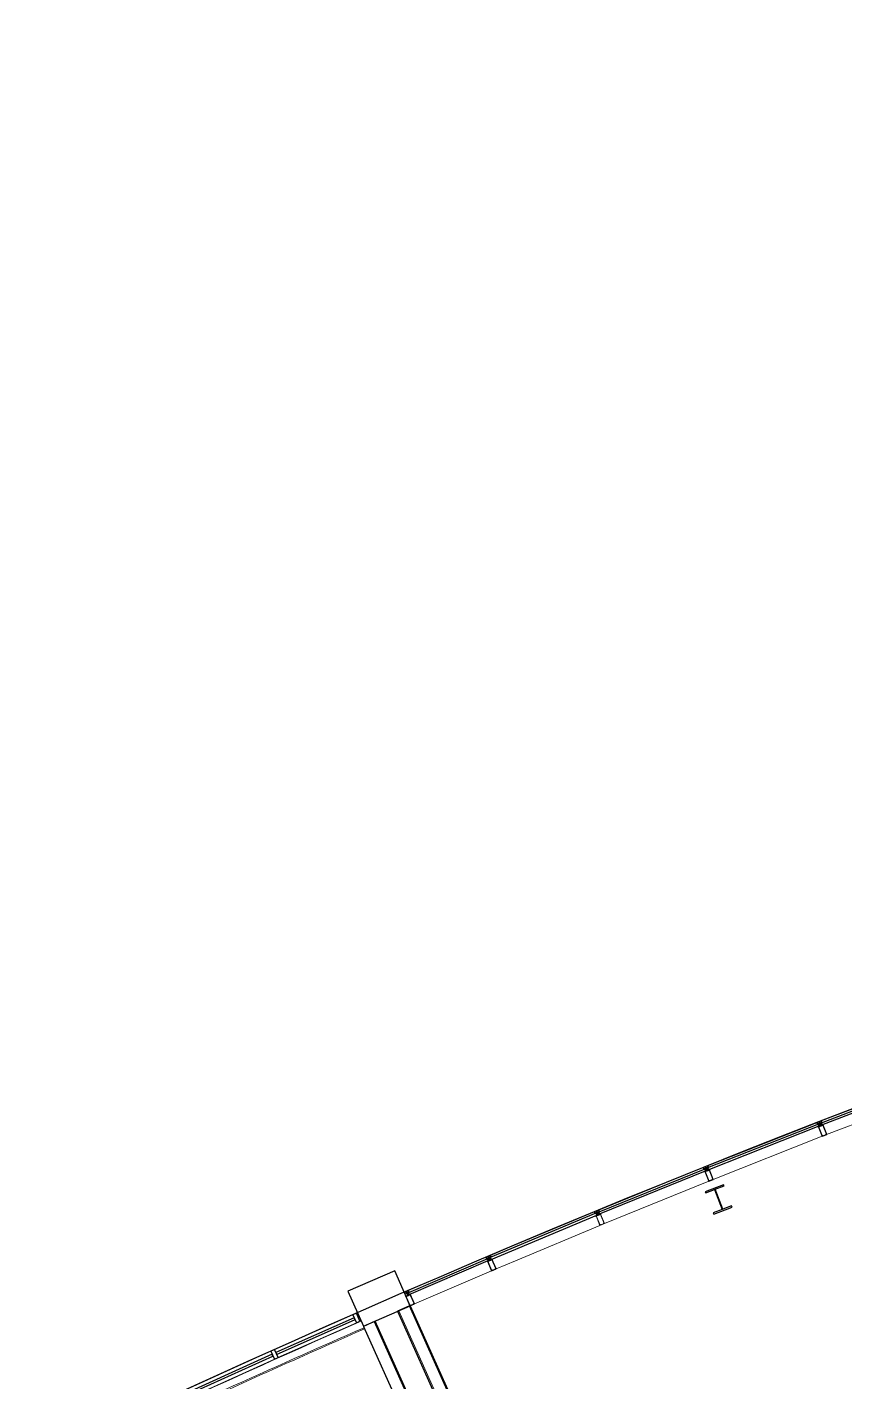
# Model space of a CAD drawing. Header units: millimetres. Extents: x -15988 to 119026, y 0 to 105082.
# Drawn here: x -15988 to -5389, y 34971 to 52541 of the extents above; entities that cross this region are included whole.
import ezdxf

# ---------------------------------------------------------------- set-up
doc = ezdxf.new("R2010")
doc.units = ezdxf.units.MM
doc.header["$LTSCALE"] = 25
doc.header["$MEASUREMENT"] = 0
doc.layers.add('PLANON_CONSTRUCTION', color=8, linetype='CONTINUOUS', lineweight=18)
doc.layers.add('PLANON_FLOOR_POLYLINE', color=5, linetype='CONTINUOUS')

msp = doc.modelspace()

# ---------------------------------------------------------------- linework, layer by layer
at = {"layer": 'PLANON_CONSTRUCTION', "lineweight": 25}
for p, q in [((-4309, 38860), (-5696, 38328)), ((-5687, 38304), (-4300, 38836)), ((-5732, 38314), (-7168, 37747)), ((-5722, 38291), (-5732, 38314)), ((-5696, 38328), (-5687, 38304)), ((-7159, 37723), (-5722, 38291)), ((-7204, 37732), (-8579, 37172)), ((-8570, 37149), (-7194, 37709)), ((-7194, 37709), (-7204, 37732)), ((-7168, 37747), (-7159, 37723)), ((-6961, 37528), (-7199, 37438)), ((-7199, 37438), (-7193, 37423)), ((-7193, 37423), (-7078, 37466)), ((-7078, 37466), (-6980, 37207)), ((-7070, 37470), (-6955, 37513)), ((-6972, 37210), (-7070, 37470)), ((-6955, 37513), (-6961, 37528)), ((-6857, 37254), (-6972, 37210)), ((-6851, 37238), (-6857, 37254)), ((-8615, 37158), (-9985, 36584)), ((-9975, 36560), (-8605, 37134)), ((-8605, 37134), (-8615, 37158)), ((-8579, 37172), (-8570, 37149)), ((-6980, 37207), (-7095, 37164)), ((-7095, 37164), (-7089, 37148)), ((-7089, 37148), (-6851, 37238)), ((-10020, 36569), (-11045, 36128)), ((-11035, 36105), (-10010, 36545)), ((-10010, 36545), (-10020, 36569)), ((-9985, 36584), (-9975, 36560)), ((-11223, 36413), (-11829, 36149)), ((-11024, 35957), (-11223, 36413)), ((-11829, 36149), (-11630, 35693)), ((-11045, 36128), (-11035, 36105)), ((-11720, 35863), (-11766, 35843)), ((-11766, 35843), (-11720, 35738)), ((-11674, 35759), (-11720, 35863)), ((-11630, 35693), (-11024, 35957)), ((-11748, 35802), (-12765, 35351)), ((-12755, 35328), (-11738, 35779)), ((-11738, 35779), (-11748, 35802)), ((-11720, 35738), (-11674, 35759)), ((-12811, 35330), (-14152, 34721)), ((-12801, 35307), (-12811, 35330)), ((-12765, 35351), (-12755, 35328)), ((-14142, 34698), (-12801, 35307))]:
    msp.add_line(p, q, dxfattribs=at)
at = {"layer": 'PLANON_CONSTRUCTION'}
for p, q in [((-4330, 38879), (-5693, 38356)), ((-5625, 38179), (-4262, 38701)), ((-5753, 38333), (-7166, 37775)), ((-5753, 38333), (-5694, 38356)), ((-5749, 38323), (-5753, 38333)), ((-5753, 38333), (-5743, 38310)), ((-5694, 38355), (-5751, 38332)), ((-5751, 38332), (-5748, 38324)), ((-5750, 38322), (-5748, 38323)), ((-5747, 38308), (-5750, 38322)), ((-5748, 38324), (-5747, 38324)), ((-5748, 38323), (-5747, 38320)), ((-5746, 38316), (-5748, 38321)), ((-5747, 38324), (-5746, 38330)), ((-5747, 38322), (-5746, 38322)), ((-5746, 38322), (-5747, 38322)), ((-5745, 38319), (-5745, 38319)), ((-5743, 38317), (-5745, 38316)), ((-5744, 38329), (-5744, 38326)), ((-5744, 38326), (-5743, 38323)), ((-5742, 38321), (-5744, 38320)), ((-5743, 38323), (-5741, 38324)), ((-5722, 38325), (-5740, 38318)), ((-5740, 38320), (-5740, 38321)), ((-5739, 38323), (-5738, 38321)), ((-5738, 38321), (-5725, 38327)), ((-5734, 38320), (-5732, 38314)), ((-5725, 38327), (-5724, 38327)), ((-5724, 38329), (-5712, 38333)), ((-5724, 38333), (-5723, 38333)), ((-5724, 38333), (-5723, 38329)), ((-5724, 38327), (-5718, 38330)), ((-5723, 38328), (-5724, 38329)), ((-5724, 38324), (-5722, 38325)), ((-5724, 38324), (-5721, 38318)), ((-5723, 38334), (-5716, 38337)), ((-5723, 38333), (-5715, 38336)), ((-5723, 38328), (-5711, 38332)), ((-5722, 38342), (-5706, 38302)), ((-5721, 38325), (-5722, 38325)), ((-5721, 38333), (-5720, 38330)), ((-5712, 38329), (-5721, 38325)), ((-5719, 38326), (-5721, 38329)), ((-5721, 38325), (-5721, 38325)), ((-5721, 38318), (-5720, 38319)), ((-5721, 38318), (-5720, 38319)), ((-5711, 38291), (-5721, 38318)), ((-5720, 38329), (-5714, 38313)), ((-5720, 38319), (-5718, 38320)), ((-5720, 38319), (-5720, 38319)), ((-5720, 38319), (-5720, 38319)), ((-5718, 38330), (-5717, 38330)), ((-5718, 38320), (-5717, 38320)), ((-5718, 38320), (-5718, 38320)), ((-5717, 38335), (-5715, 38332)), ((-5717, 38330), (-5710, 38333)), ((-5717, 38330), (-5717, 38330)), ((-5717, 38320), (-5716, 38320)), ((-5716, 38320), (-5712, 38310)), ((-5715, 38336), (-5715, 38337)), ((-5714, 38336), (-5713, 38333)), ((-5708, 38316), (-5714, 38331)), ((-5713, 38328), (-5714, 38331)), ((-5714, 38313), (-5708, 38306)), ((-5709, 38294), (-5713, 38305)), ((-5712, 38333), (-5711, 38332)), ((-5711, 38329), (-5712, 38329)), ((-5712, 38322), (-5711, 38323)), ((-5708, 38312), (-5712, 38322)), ((-5712, 38310), (-5709, 38306)), ((-5712, 38305), (-5711, 38304)), ((-5693, 38336), (-5711, 38329)), ((-5711, 38329), (-5711, 38329)), ((-5711, 38323), (-5710, 38323)), ((-5710, 38333), (-5709, 38333)), ((-5710, 38329), (-5709, 38330)), ((-5710, 38323), (-5708, 38324)), ((-5710, 38323), (-5710, 38323)), ((-5709, 38333), (-5696, 38338)), ((-5706, 38324), (-5709, 38330)), ((-5708, 38324), (-5707, 38324)), ((-5708, 38324), (-5708, 38324)), ((-5708, 38324), (-5706, 38324)), ((-5708, 38306), (-5708, 38316)), ((-5707, 38306), (-5708, 38312)), ((-5707, 38324), (-5706, 38324)), ((-5706, 38324), (-5696, 38297)), ((-5704, 38307), (-5705, 38308)), ((-5703, 38308), (-5699, 38298)), ((-5698, 38334), (-5696, 38328)), ((-5695, 38346), (-5697, 38348)), ((-5696, 38338), (-5697, 38339)), ((-5696, 38349), (-5692, 38346)), ((-5696, 38341), (-5694, 38342)), ((-5694, 38342), (-5695, 38346)), ((-5694, 38356), (-5689, 38346)), ((-5691, 38346), (-5694, 38355)), ((-5694, 38339), (-5694, 38338)), ((-5684, 38333), (-5693, 38356)), ((-5691, 38341), (-5693, 38340)), ((-5692, 38346), (-5691, 38346)), ((-5690, 38344), (-5691, 38344)), ((-5690, 38344), (-5690, 38344)), ((-5689, 38340), (-5690, 38340)), ((-5689, 38346), (-5688, 38343)), ((-5688, 38346), (-5689, 38346)), ((-5689, 38344), (-5687, 38339)), ((-5687, 38339), (-5689, 38338)), ((-5681, 38334), (-5688, 38346)), ((-5684, 38299), (-5686, 38305)), ((-5675, 38302), (-5673, 38303)), ((-5673, 38303), (-5624, 38179)), ((-5672, 38310), (-5669, 38297)), ((-7096, 37598), (-5683, 38156)), ((-5738, 38285), (-5731, 38273)), ((-5732, 38280), (-5730, 38281)), ((-5684, 38156), (-5732, 38280)), ((-5731, 38273), (-5729, 38273)), ((-5729, 38273), (-5730, 38276)), ((-5729, 38279), (-5729, 38279)), ((-5727, 38278), (-5725, 38279)), ((-5722, 38277), (-5727, 38275)), ((-5727, 38274), (-5682, 38159)), ((-5726, 38283), (-5718, 38286)), ((-5725, 38280), (-5725, 38281)), ((-5721, 38285), (-5723, 38291)), ((-5709, 38286), (-5722, 38280)), ((-5722, 38280), (-5721, 38278)), ((-5718, 38286), (-5717, 38286)), ((-5717, 38286), (-5709, 38289)), ((-5717, 38286), (-5717, 38286)), ((-5709, 38291), (-5710, 38291)), ((-5708, 38290), (-5709, 38291)), ((-5708, 38283), (-5709, 38286)), ((-5706, 38290), (-5707, 38292)), ((-5696, 38291), (-5707, 38287)), ((-5707, 38287), (-5706, 38284)), ((-5706, 38283), (-5707, 38283)), ((-5699, 38293), (-5706, 38290)), ((-5699, 38295), (-5699, 38293)), ((-5697, 38296), (-5696, 38294)), ((-5696, 38296), (-5697, 38296)), ((-5696, 38294), (-5688, 38297)), ((-5695, 38288), (-5696, 38291)), ((-5680, 38297), (-5694, 38292)), ((-5694, 38292), (-5693, 38289)), ((-5693, 38288), (-5694, 38288)), ((-5688, 38297), (-5687, 38297)), ((-5687, 38298), (-5679, 38301)), ((-5687, 38297), (-5687, 38298)), ((-5624, 38179), (-5684, 38156)), ((-5682, 38159), (-5678, 38161)), ((-5679, 38294), (-5680, 38297)), ((-5678, 38299), (-5678, 38298)), ((-5674, 38296), (-5678, 38294)), ((-5678, 38164), (-5673, 38166)), ((-5678, 38163), (-5678, 38164)), ((-5677, 38298), (-5675, 38298)), ((-5674, 38300), (-5674, 38300)), ((-5628, 38180), (-5673, 38296)), ((-5673, 38166), (-5672, 38165)), ((-5670, 38296), (-5671, 38299)), ((-5669, 38297), (-5670, 38296)), ((-5670, 38164), (-5640, 38176)), ((-5640, 38179), (-5634, 38181)), ((-5639, 38178), (-5640, 38179)), ((-5634, 38181), (-5633, 38180)), ((-5632, 38179), (-5628, 38180)), ((-7225, 37751), (-7166, 37775)), ((-7166, 37775), (-7162, 37764)), ((-7156, 37751), (-7166, 37775)), ((-7225, 37751), (-8577, 37200)), ((-7221, 37741), (-7225, 37751)), ((-7225, 37751), (-7215, 37728)), ((-7166, 37773), (-7223, 37750)), ((-7223, 37750), (-7220, 37742)), ((-7222, 37740), (-7220, 37740)), ((-7219, 37726), (-7222, 37740)), ((-7220, 37742), (-7219, 37742)), ((-7220, 37740), (-7219, 37738)), ((-7218, 37734), (-7220, 37738)), ((-7219, 37742), (-7218, 37748)), ((-7219, 37739), (-7218, 37740)), ((-7218, 37740), (-7219, 37740)), ((-7217, 37737), (-7217, 37737)), ((-7215, 37735), (-7217, 37734)), ((-7216, 37747), (-7216, 37744)), ((-7216, 37744), (-7215, 37741)), ((-7214, 37739), (-7216, 37738)), ((-7215, 37741), (-7213, 37742)), ((-7194, 37743), (-7212, 37736)), ((-7212, 37738), (-7212, 37739)), ((-7211, 37741), (-7210, 37739)), ((-7210, 37739), (-7197, 37745)), ((-7209, 37703), (-7202, 37691)), ((-7206, 37738), (-7204, 37732)), ((-7203, 37698), (-7201, 37699)), ((-7154, 37574), (-7203, 37698)), ((-7201, 37691), (-7202, 37694)), ((-7202, 37691), (-7201, 37691)), ((-7201, 37697), (-7201, 37697)), ((-7199, 37696), (-7197, 37697)), ((-7193, 37696), (-7198, 37694)), ((-7198, 37693), (-7152, 37578)), ((-7197, 37745), (-7196, 37746)), ((-7197, 37701), (-7189, 37704)), ((-7196, 37751), (-7187, 37754)), ((-7196, 37747), (-7184, 37752)), ((-7196, 37751), (-7196, 37751)), ((-7196, 37751), (-7195, 37747)), ((-7196, 37746), (-7190, 37748)), ((-7195, 37746), (-7196, 37747)), ((-7196, 37742), (-7194, 37743)), ((-7196, 37742), (-7193, 37737)), ((-7196, 37698), (-7196, 37699)), ((-7195, 37752), (-7188, 37755)), ((-7195, 37746), (-7184, 37751)), ((-7192, 37703), (-7195, 37709)), ((-7194, 37760), (-7178, 37720)), ((-7193, 37743), (-7194, 37743)), ((-7180, 37704), (-7194, 37699)), ((-7194, 37699), (-7193, 37696)), ((-7193, 37752), (-7192, 37748)), ((-7184, 37747), (-7193, 37744)), ((-7191, 37744), (-7193, 37747)), ((-7193, 37744), (-7193, 37743)), ((-7193, 37737), (-7192, 37737)), ((-7193, 37737), (-7192, 37737)), ((-7182, 37709), (-7193, 37737)), ((-7192, 37747), (-7186, 37731)), ((-7192, 37737), (-7190, 37738)), ((-7192, 37737), (-7192, 37737)), ((-7192, 37737), (-7192, 37737)), ((-7190, 37748), (-7189, 37748)), ((-7190, 37738), (-7189, 37738)), ((-7190, 37738), (-7190, 37738)), ((-7189, 37754), (-7187, 37750)), ((-7189, 37748), (-7182, 37751)), ((-7189, 37748), (-7189, 37748)), ((-7189, 37738), (-7188, 37739)), ((-7189, 37704), (-7188, 37704)), ((-7189, 37704), (-7189, 37704)), ((-7188, 37739), (-7184, 37728)), ((-7188, 37704), (-7180, 37708)), ((-7187, 37754), (-7187, 37755)), ((-7186, 37755), (-7185, 37751)), ((-7180, 37734), (-7186, 37750)), ((-7185, 37747), (-7186, 37750)), ((-7186, 37731), (-7180, 37725)), ((-7181, 37712), (-7185, 37723)), ((-7184, 37752), (-7184, 37751)), ((-7183, 37747), (-7184, 37747)), ((-7184, 37728), (-7181, 37724)), ((-7184, 37724), (-7183, 37722)), ((-7165, 37755), (-7183, 37748)), ((-7183, 37748), (-7183, 37747)), ((-7183, 37741), (-7182, 37741)), ((-7183, 37740), (-7183, 37741)), ((-7179, 37730), (-7183, 37740)), ((-7182, 37751), (-7169, 37756)), ((-7182, 37751), (-7182, 37751)), ((-7182, 37748), (-7181, 37748)), ((-7182, 37741), (-7180, 37742)), ((-7182, 37741), (-7182, 37741)), ((-7181, 37709), (-7182, 37709)), ((-7178, 37742), (-7181, 37748)), ((-7180, 37708), (-7181, 37709)), ((-7180, 37742), (-7179, 37742)), ((-7180, 37742), (-7180, 37742)), ((-7180, 37742), (-7178, 37742)), ((-7180, 37725), (-7180, 37734)), ((-7179, 37702), (-7180, 37704)), ((-7179, 37742), (-7178, 37742)), ((-7179, 37725), (-7179, 37730)), ((-7168, 37710), (-7179, 37705)), ((-7179, 37705), (-7177, 37702)), ((-7178, 37702), (-7179, 37701)), ((-7178, 37742), (-7167, 37715)), ((-7170, 37711), (-7178, 37709)), ((-7178, 37709), (-7178, 37710)), ((-7176, 37725), (-7176, 37726)), ((-7175, 37727), (-7171, 37716)), ((-7171, 37713), (-7170, 37711)), ((-7170, 37753), (-7168, 37747)), ((-7167, 37764), (-7169, 37766)), ((-7169, 37756), (-7169, 37758)), ((-7168, 37715), (-7169, 37714)), ((-7169, 37714), (-7168, 37713)), ((-7168, 37768), (-7164, 37764)), ((-7168, 37760), (-7166, 37761)), ((-7168, 37713), (-7160, 37716)), ((-7166, 37707), (-7168, 37710)), ((-7166, 37761), (-7167, 37764)), ((-7163, 37764), (-7166, 37773)), ((-7166, 37757), (-7166, 37757)), ((-7165, 37707), (-7166, 37707)), ((-7163, 37759), (-7165, 37759)), ((-7152, 37716), (-7165, 37710)), ((-7165, 37710), (-7164, 37708)), ((-7164, 37764), (-7163, 37764)), ((-7163, 37762), (-7162, 37763)), ((-7162, 37762), (-7163, 37762)), ((-7162, 37759), (-7162, 37759)), ((-7160, 37765), (-7161, 37764)), ((-7161, 37764), (-7160, 37761)), ((-7161, 37762), (-7159, 37758)), ((-7159, 37757), (-7161, 37756)), ((-7153, 37753), (-7160, 37765)), ((-7160, 37716), (-7159, 37716)), ((-7159, 37716), (-7151, 37719)), ((-7159, 37716), (-7159, 37716)), ((-7156, 37717), (-7158, 37723)), ((-7151, 37713), (-7152, 37716)), ((-7150, 37717), (-7150, 37717)), ((-7145, 37715), (-7150, 37713)), ((-7148, 37716), (-7146, 37717)), ((-7147, 37721), (-7145, 37722)), ((-7146, 37719), (-7146, 37719)), ((-7144, 37729), (-7140, 37716)), ((-7144, 37721), (-7095, 37598)), ((-7098, 37600), (-7144, 37714)), ((-7142, 37715), (-7143, 37718)), ((-7140, 37716), (-7142, 37715)), ((-7110, 37598), (-7105, 37600)), ((-7105, 37600), (-7104, 37599)), ((-7102, 37598), (-7098, 37600)), ((-8505, 37024), (-7153, 37575)), ((-7095, 37598), (-7154, 37574)), ((-7152, 37578), (-7149, 37579)), ((-7148, 37583), (-7143, 37585)), ((-7148, 37581), (-7148, 37583)), ((-7143, 37585), (-7142, 37583)), ((-7140, 37583), (-7110, 37595)), ((-7109, 37597), (-7110, 37598)), ((-8636, 37176), (-9731, 36718)), ((-8636, 37176), (-8577, 37201)), ((-8636, 37176), (-8626, 37153)), ((-8632, 37166), (-8636, 37176)), ((-8578, 37199), (-8634, 37175)), ((-8634, 37175), (-8631, 37167)), ((-8633, 37165), (-8632, 37165)), ((-8630, 37151), (-8633, 37165)), ((-8632, 37165), (-8631, 37163)), ((-8631, 37167), (-8630, 37167)), ((-8629, 37159), (-8631, 37164)), ((-8630, 37167), (-8629, 37173)), ((-8630, 37165), (-8630, 37165)), ((-8629, 37165), (-8630, 37165)), ((-8627, 37172), (-8628, 37169)), ((-8628, 37169), (-8626, 37166)), ((-8628, 37162), (-8628, 37162)), ((-8626, 37160), (-8628, 37159)), ((-8625, 37164), (-8627, 37164)), ((-8626, 37166), (-8624, 37167)), ((-8605, 37169), (-8623, 37161)), ((-8623, 37163), (-8623, 37164)), ((-8622, 37166), (-8621, 37165)), ((-8621, 37165), (-8608, 37170)), ((-8620, 37128), (-8613, 37116)), ((-8618, 37163), (-8615, 37157)), ((-8614, 37124), (-8612, 37124)), ((-8563, 37000), (-8614, 37123)), ((-8612, 37117), (-8613, 37119)), ((-8613, 37116), (-8612, 37117)), ((-8611, 37122), (-8611, 37122)), ((-8610, 37121), (-8608, 37122)), ((-8604, 37121), (-8609, 37119)), ((-8609, 37118), (-8562, 37004)), ((-8608, 37171), (-8601, 37174)), ((-8608, 37170), (-8608, 37171)), ((-8608, 37126), (-8600, 37129)), ((-8607, 37176), (-8598, 37180)), ((-8607, 37172), (-8595, 37177)), ((-8607, 37177), (-8607, 37176)), ((-8607, 37176), (-8606, 37173)), ((-8607, 37171), (-8595, 37176)), ((-8607, 37171), (-8607, 37172)), ((-8607, 37168), (-8604, 37162)), ((-8607, 37168), (-8605, 37168)), ((-8607, 37124), (-8607, 37124)), ((-8606, 37177), (-8599, 37180)), ((-8603, 37128), (-8606, 37134)), ((-8605, 37185), (-8589, 37145)), ((-8605, 37177), (-8604, 37174)), ((-8604, 37168), (-8605, 37169)), ((-8591, 37130), (-8605, 37124)), ((-8605, 37124), (-8604, 37122)), ((-8604, 37173), (-8597, 37157)), ((-8595, 37173), (-8604, 37169)), ((-8603, 37170), (-8604, 37172)), ((-8604, 37169), (-8604, 37168)), ((-8604, 37162), (-8603, 37163)), ((-8604, 37162), (-8603, 37163)), ((-8604, 37162), (-8604, 37162)), ((-8593, 37135), (-8604, 37162)), ((-8603, 37163), (-8601, 37163)), ((-8603, 37163), (-8603, 37163)), ((-8601, 37173), (-8600, 37174)), ((-8601, 37174), (-8601, 37173)), ((-8601, 37164), (-8600, 37164)), ((-8601, 37163), (-8601, 37164)), ((-8600, 37179), (-8599, 37176)), ((-8600, 37174), (-8594, 37177)), ((-8600, 37164), (-8599, 37164)), ((-8600, 37129), (-8599, 37130)), ((-8600, 37129), (-8600, 37129)), ((-8599, 37164), (-8595, 37154)), ((-8599, 37130), (-8591, 37133)), ((-8598, 37180), (-8598, 37180)), ((-8598, 37180), (-8596, 37177)), ((-8591, 37159), (-8598, 37175)), ((-8596, 37172), (-8598, 37175)), ((-8597, 37157), (-8591, 37150)), ((-8592, 37137), (-8596, 37148)), ((-8595, 37177), (-8595, 37176)), ((-8594, 37173), (-8595, 37173)), ((-8595, 37166), (-8594, 37166)), ((-8591, 37156), (-8595, 37166)), ((-8595, 37154), (-8592, 37149)), ((-8595, 37149), (-8594, 37148)), ((-8576, 37180), (-8594, 37173)), ((-8594, 37177), (-8593, 37176)), ((-8594, 37173), (-8592, 37174)), ((-8594, 37173), (-8594, 37173)), ((-8594, 37167), (-8593, 37167)), ((-8594, 37166), (-8594, 37167)), ((-8593, 37176), (-8580, 37182)), ((-8593, 37167), (-8591, 37167)), ((-8592, 37135), (-8593, 37134)), ((-8590, 37168), (-8592, 37174)), ((-8591, 37133), (-8592, 37135)), ((-8591, 37168), (-8590, 37168)), ((-8591, 37168), (-8591, 37168)), ((-8591, 37167), (-8591, 37168)), ((-8591, 37167), (-8590, 37168)), ((-8591, 37150), (-8591, 37159)), ((-8590, 37150), (-8591, 37156)), ((-8590, 37127), (-8591, 37130)), ((-8590, 37168), (-8578, 37141)), ((-8581, 37137), (-8589, 37134)), ((-8579, 37136), (-8589, 37131)), ((-8589, 37134), (-8589, 37136)), ((-8589, 37131), (-8588, 37128)), ((-8589, 37127), (-8589, 37127)), ((-8587, 37150), (-8588, 37152)), ((-8586, 37152), (-8582, 37142)), ((-8582, 37139), (-8581, 37137)), ((-8578, 37190), (-8581, 37192)), ((-8580, 37182), (-8581, 37183)), ((-8581, 37178), (-8579, 37172)), ((-8580, 37193), (-8575, 37190)), ((-8580, 37185), (-8577, 37187)), ((-8580, 37140), (-8579, 37138)), ((-8579, 37140), (-8580, 37140)), ((-8579, 37138), (-8571, 37142)), ((-8577, 37132), (-8579, 37136)), ((-8575, 37190), (-8578, 37199)), ((-8577, 37187), (-8578, 37190)), ((-8578, 37183), (-8577, 37182)), ((-8577, 37201), (-8573, 37190)), ((-8568, 37177), (-8577, 37200)), ((-8575, 37185), (-8577, 37184)), ((-8576, 37133), (-8577, 37132)), ((-8563, 37141), (-8576, 37136)), ((-8576, 37136), (-8575, 37133)), ((-8575, 37190), (-8575, 37190)), ((-8574, 37188), (-8573, 37188)), ((-8574, 37188), (-8574, 37188)), ((-8573, 37190), (-8572, 37187)), ((-8572, 37190), (-8573, 37190)), ((-8573, 37184), (-8573, 37184)), ((-8571, 37183), (-8573, 37182)), ((-8565, 37178), (-8572, 37190)), ((-8572, 37188), (-8570, 37183)), ((-8571, 37142), (-8570, 37141)), ((-8570, 37142), (-8562, 37145)), ((-8570, 37141), (-8570, 37142)), ((-8567, 37143), (-8569, 37149)), ((-8562, 37139), (-8563, 37141)), ((-8561, 37143), (-8561, 37143)), ((-8556, 37141), (-8561, 37139)), ((-8559, 37142), (-8557, 37143)), ((-8558, 37147), (-8556, 37148)), ((-8557, 37145), (-8557, 37145)), ((-8555, 37155), (-8551, 37142)), ((-8555, 37147), (-8505, 37024)), ((-8508, 37026), (-8555, 37140)), ((-8553, 37141), (-8554, 37144)), ((-8551, 37142), (-8553, 37141)), ((-9657, 36542), (-8563, 37000)), ((-8505, 37024), (-8563, 37000)), ((-8562, 37004), (-8558, 37005)), ((-8558, 37008), (-8553, 37011)), ((-8557, 37007), (-8558, 37008)), ((-8553, 37011), (-8552, 37009)), ((-8550, 37009), (-8520, 37021)), ((-8520, 37024), (-8514, 37027)), ((-8519, 37023), (-8520, 37024)), ((-8514, 37027), (-8514, 37025)), ((-8512, 37024), (-8508, 37026)), ((-10042, 36587), (-11044, 36157)), ((-10042, 36587), (-9983, 36612)), ((-10037, 36577), (-10042, 36587)), ((-10042, 36587), (-10032, 36564)), ((-9984, 36610), (-10040, 36586)), ((-10040, 36586), (-10036, 36578)), ((-10039, 36576), (-10037, 36576)), ((-10035, 36562), (-10039, 36576)), ((-10037, 36576), (-10036, 36574)), ((-10036, 36578), (-10035, 36584)), ((-10036, 36578), (-10036, 36578)), ((-10036, 36575), (-10035, 36576)), ((-10034, 36570), (-10036, 36574)), ((-10035, 36576), (-10035, 36576)), ((-10032, 36571), (-10034, 36570)), ((-10033, 36583), (-10033, 36580)), ((-10033, 36580), (-10032, 36577)), ((-10030, 36575), (-10033, 36575)), ((-10033, 36573), (-10033, 36573)), ((-10032, 36577), (-10029, 36578)), ((-10029, 36574), (-10029, 36575)), ((-10010, 36580), (-10028, 36572)), ((-10027, 36577), (-10026, 36576)), ((-10026, 36576), (-10014, 36581)), ((-10023, 36574), (-10021, 36569)), ((-10014, 36581), (-10013, 36582)), ((-10013, 36588), (-10012, 36587)), ((-10013, 36587), (-10011, 36584)), ((-10013, 36582), (-10007, 36585)), ((-10012, 36588), (-10005, 36592)), ((-10012, 36587), (-10004, 36591)), ((-10012, 36583), (-10001, 36588)), ((-10012, 36583), (-10000, 36587)), ((-10012, 36583), (-10012, 36583)), ((-10012, 36579), (-10011, 36580)), ((-10012, 36579), (-10010, 36573)), ((-10011, 36596), (-9994, 36557)), ((-10008, 36539), (-10011, 36545)), ((-10010, 36588), (-10009, 36585)), ((-10000, 36584), (-10010, 36580)), ((-10010, 36580), (-10010, 36580)), ((-10010, 36580), (-10010, 36580)), ((-10010, 36573), (-10009, 36574)), ((-10010, 36573), (-10008, 36574)), ((-9998, 36546), (-10010, 36573)), ((-10009, 36584), (-10003, 36568)), ((-10008, 36581), (-10009, 36584)), ((-10009, 36574), (-10008, 36574)), ((-10009, 36574), (-10009, 36574)), ((-10008, 36574), (-10006, 36575)), ((-10007, 36585), (-10006, 36585)), ((-10006, 36590), (-10004, 36587)), ((-10006, 36585), (-9999, 36588)), ((-10006, 36585), (-10006, 36585)), ((-10006, 36575), (-10005, 36575)), ((-10006, 36575), (-10006, 36575)), ((-10006, 36575), (-10006, 36575)), ((-10005, 36575), (-10001, 36565)), ((-10004, 36591), (-10004, 36592)), ((-10003, 36591), (-10002, 36588)), ((-9997, 36571), (-10003, 36586)), ((-10002, 36583), (-10003, 36586)), ((-10003, 36568), (-9996, 36562)), ((-10001, 36588), (-10000, 36587)), ((-10001, 36565), (-9997, 36561)), ((-9997, 36549), (-10001, 36560)), ((-9982, 36592), (-10000, 36584)), ((-10000, 36584), (-10000, 36584)), ((-10000, 36584), (-10000, 36584)), ((-10000, 36577), (-9999, 36578)), ((-9996, 36567), (-10000, 36577)), ((-10000, 36560), (-9999, 36559)), ((-9999, 36588), (-9998, 36588)), ((-9999, 36585), (-9998, 36585)), ((-9999, 36578), (-9997, 36579)), ((-9999, 36578), (-9999, 36578)), ((-9999, 36578), (-9999, 36578)), ((-9998, 36588), (-9986, 36593)), ((-9995, 36579), (-9998, 36585)), ((-9997, 36546), (-9998, 36546)), ((-9997, 36579), (-9996, 36579)), ((-9997, 36579), (-9997, 36579)), ((-9997, 36579), (-9995, 36579)), ((-9996, 36562), (-9997, 36571)), ((-9996, 36545), (-9997, 36546)), ((-9996, 36579), (-9995, 36579)), ((-9995, 36561), (-9996, 36567)), ((-9995, 36579), (-9984, 36552)), ((-9984, 36547), (-9995, 36542)), ((-9987, 36549), (-9994, 36545)), ((-9994, 36545), (-9994, 36547)), ((-9993, 36562), (-9993, 36563)), ((-9991, 36564), (-9987, 36553)), ((-9984, 36601), (-9987, 36603)), ((-9987, 36590), (-9985, 36584)), ((-9987, 36550), (-9987, 36549)), ((-9986, 36593), (-9986, 36595)), ((-9985, 36605), (-9981, 36601)), ((-9985, 36597), (-9983, 36598)), ((-9984, 36552), (-9985, 36551)), ((-9985, 36551), (-9984, 36550)), ((-9980, 36602), (-9984, 36610)), ((-9983, 36598), (-9984, 36601)), ((-9984, 36550), (-9976, 36553)), ((-9982, 36544), (-9984, 36547)), ((-9731, 36718), (-9983, 36612)), ((-9983, 36612), (-9979, 36602)), ((-9973, 36589), (-9983, 36612)), ((-9980, 36597), (-9983, 36596)), ((-9983, 36594), (-9983, 36594)), ((-9968, 36553), (-9982, 36547)), ((-9982, 36547), (-9980, 36545)), ((-9981, 36601), (-9980, 36602)), ((-9980, 36599), (-9979, 36600)), ((-9980, 36600), (-9980, 36599)), ((-9977, 36602), (-9979, 36601)), ((-9979, 36601), (-9977, 36599)), ((-9979, 36596), (-9979, 36596)), ((-9978, 36599), (-9976, 36595)), ((-9976, 36594), (-9978, 36593)), ((-9970, 36590), (-9977, 36602)), ((-9976, 36553), (-9975, 36553)), ((-9972, 36555), (-9975, 36560)), ((-9975, 36553), (-9967, 36557)), ((-9975, 36553), (-9975, 36553)), ((-9967, 36551), (-9968, 36553)), ((-9966, 36555), (-9966, 36554)), ((-9961, 36552), (-9966, 36550)), ((-9965, 36554), (-9963, 36555)), ((-9963, 36558), (-9961, 36559)), ((-9962, 36556), (-9962, 36556)), ((-9961, 36559), (-9909, 36437)), ((-9960, 36567), (-9957, 36553)), ((-9912, 36438), (-9960, 36552)), ((-9958, 36553), (-9959, 36555)), ((-9957, 36553), (-9958, 36553)), ((-10968, 35982), (-9967, 36412)), ((-10025, 36539), (-10018, 36527)), ((-10019, 36535), (-10017, 36536)), ((-9967, 36412), (-10019, 36534)), ((-10016, 36528), (-10018, 36531)), ((-10018, 36527), (-10016, 36528)), ((-10016, 36533), (-10016, 36533)), ((-10015, 36532), (-10013, 36533)), ((-10009, 36532), (-10014, 36530)), ((-10014, 36529), (-9966, 36415)), ((-10013, 36537), (-10005, 36541)), ((-10012, 36535), (-10012, 36535)), ((-9996, 36541), (-10010, 36535)), ((-10010, 36535), (-10009, 36533)), ((-10005, 36540), (-10004, 36541)), ((-10005, 36541), (-10005, 36540)), ((-10004, 36541), (-9996, 36544)), ((-9995, 36539), (-9996, 36541)), ((-9995, 36542), (-9993, 36539)), ((-9994, 36539), (-9994, 36538)), ((-9981, 36544), (-9982, 36544)), ((-9909, 36437), (-9967, 36412)), ((-9966, 36415), (-9962, 36417)), ((-9962, 36420), (-9956, 36423)), ((-9961, 36419), (-9962, 36420)), ((-9956, 36423), (-9956, 36421)), ((-9954, 36420), (-9924, 36433)), ((-9924, 36436), (-9918, 36439)), ((-9923, 36435), (-9924, 36436)), ((-9918, 36439), (-9918, 36437)), ((-9916, 36436), (-9912, 36438)), ((-9909, 36436), (-9657, 36542)), ((-11102, 36132), (-11044, 36157)), ((-11097, 36121), (-11102, 36132)), ((-11044, 36155), (-11100, 36131)), ((-11100, 36131), (-11096, 36122)), ((-11095, 36128), (-11096, 36123)), ((-11096, 36122), (-11096, 36123)), ((-11095, 36120), (-11096, 36120)), ((-11096, 36119), (-11082, 36085)), ((-11095, 36121), (-11095, 36121)), ((-11093, 36125), (-11093, 36128)), ((-11091, 36119), (-11093, 36125)), ((-11074, 36126), (-11091, 36119)), ((-11091, 36116), (-11070, 36124)), ((-11081, 36090), (-11091, 36114)), ((-11082, 36085), (-11073, 36089)), ((-11082, 36085), (-11079, 36079)), ((-11074, 36091), (-11079, 36089)), ((-11079, 36079), (-11077, 36080)), ((-11027, 35957), (-11079, 36079)), ((-11076, 36078), (-11076, 36078)), ((-11075, 36077), (-11073, 36078)), ((-11073, 36127), (-11074, 36126)), ((-11069, 36077), (-11074, 36075)), ((-11074, 36074), (-11025, 35960)), ((-11073, 36132), (-11064, 36136)), ((-11073, 36128), (-11061, 36133)), ((-11073, 36133), (-11073, 36132)), ((-11073, 36132), (-11072, 36129)), ((-11067, 36130), (-11073, 36127)), ((-11072, 36127), (-11073, 36128)), ((-11073, 36124), (-11071, 36124)), ((-11073, 36124), (-11070, 36118)), ((-11073, 36090), (-11073, 36091)), ((-11071, 36083), (-11073, 36089)), ((-11073, 36082), (-11065, 36085)), ((-11072, 36133), (-11065, 36136)), ((-11072, 36127), (-11061, 36132)), ((-11072, 36080), (-11072, 36080)), ((-11071, 36141), (-11054, 36101)), ((-11071, 36133), (-11069, 36130)), ((-11070, 36125), (-11061, 36129)), ((-11068, 36125), (-11070, 36128)), ((-11070, 36124), (-11070, 36125)), ((-11070, 36124), (-11070, 36124)), ((-11070, 36118), (-11069, 36118)), ((-11070, 36118), (-11069, 36118)), ((-11058, 36091), (-11070, 36118)), ((-11056, 36086), (-11070, 36080)), ((-11070, 36080), (-11069, 36077)), ((-11069, 36128), (-11063, 36113)), ((-11069, 36119), (-11068, 36118)), ((-11069, 36118), (-11069, 36119)), ((-11068, 36118), (-11067, 36119)), ((-11066, 36129), (-11067, 36130)), ((-11067, 36119), (-11066, 36120)), ((-11066, 36135), (-11064, 36132)), ((-11059, 36133), (-11066, 36130)), ((-11066, 36130), (-11066, 36129)), ((-11066, 36120), (-11065, 36120)), ((-11066, 36120), (-11066, 36120)), ((-11065, 36120), (-11061, 36110)), ((-11065, 36085), (-11064, 36086)), ((-11065, 36085), (-11065, 36085)), ((-11064, 36136), (-11064, 36136)), ((-11064, 36136), (-11062, 36133)), ((-11057, 36115), (-11064, 36131)), ((-11064, 36086), (-11056, 36089)), ((-11062, 36128), (-11063, 36131)), ((-11063, 36113), (-11056, 36106)), ((-11061, 36133), (-11061, 36132)), ((-11061, 36129), (-11060, 36129)), ((-11061, 36110), (-11057, 36105)), ((-11057, 36093), (-11061, 36104)), ((-11060, 36129), (-11042, 36137)), ((-11060, 36129), (-11060, 36129)), ((-11060, 36122), (-11059, 36122)), ((-11056, 36112), (-11060, 36122)), ((-11060, 36105), (-11059, 36104)), ((-11046, 36138), (-11059, 36132)), ((-11059, 36132), (-11059, 36133)), ((-11059, 36129), (-11058, 36130)), ((-11059, 36123), (-11057, 36123)), ((-11059, 36123), (-11059, 36123)), ((-11059, 36122), (-11059, 36123)), ((-11055, 36124), (-11058, 36130)), ((-11057, 36091), (-11058, 36090)), ((-11057, 36124), (-11056, 36124)), ((-11057, 36123), (-11057, 36124)), ((-11057, 36123), (-11055, 36124)), ((-11056, 36106), (-11057, 36115)), ((-11056, 36089), (-11057, 36091)), ((-11056, 36124), (-11055, 36124)), ((-11055, 36106), (-11056, 36112)), ((-11055, 36083), (-11056, 36086)), ((-11055, 36124), (-11044, 36097)), ((-11044, 36092), (-11055, 36087)), ((-11055, 36087), (-11053, 36084)), ((-11054, 36083), (-11055, 36083)), ((-11047, 36093), (-11054, 36090)), ((-11054, 36090), (-11054, 36092)), ((-11053, 36107), (-11053, 36108)), ((-11051, 36109), (-11047, 36098)), ((-11044, 36098), (-11048, 36107)), ((-11047, 36148), (-11044, 36146)), ((-11047, 36140), (-11046, 36138)), ((-11047, 36134), (-11045, 36129)), ((-11047, 36095), (-11047, 36093)), ((-11041, 36146), (-11046, 36149)), ((-11043, 36143), (-11046, 36142)), ((-11044, 36097), (-11045, 36096)), ((-11045, 36096), (-11044, 36095)), ((-11044, 36157), (-11039, 36146)), ((-11040, 36146), (-11044, 36155)), ((-11044, 36146), (-11043, 36143)), ((-11044, 36094), (-11036, 36098)), ((-11042, 36089), (-11044, 36092)), ((-11043, 36141), (-11041, 36141)), ((-11043, 36139), (-11043, 36139)), ((-11028, 36098), (-11042, 36092)), ((-11042, 36092), (-11041, 36090)), ((-11041, 36089), (-11042, 36088)), ((-11041, 36146), (-11040, 36146)), ((-11039, 36144), (-11040, 36144)), ((-11040, 36144), (-11040, 36144)), ((-11039, 36141), (-11039, 36141)), ((-11036, 36140), (-11038, 36144)), ((-11038, 36138), (-11037, 36139)), ((-11036, 36098), (-11035, 36098)), ((-11032, 36099), (-11035, 36105)), ((-11035, 36098), (-11027, 36102)), ((-11035, 36098), (-11035, 36098)), ((-11027, 36095), (-11028, 36098)), ((-11026, 36099), (-11026, 36099)), ((-11022, 36097), (-11026, 36095)), ((-11025, 36099), (-11023, 36099)), ((-11023, 36103), (-11021, 36104)), ((-11022, 36101), (-11022, 36101)), ((-11021, 36104), (-10968, 35982)), ((-10972, 35983), (-11021, 36097)), ((-12783, 35392), (-11766, 35843)), ((-7742, 28244), (-11171, 35894)), ((-10968, 35982), (-11027, 35957)), ((-11025, 35960), (-11022, 35962)), ((-11021, 35965), (-11016, 35967)), ((-11021, 35964), (-11021, 35965)), ((-11016, 35967), (-11015, 35966)), ((-11013, 35965), (-10984, 35978)), ((-10984, 35981), (-10978, 35984)), ((-10983, 35980), (-10984, 35981)), ((-10978, 35984), (-10977, 35982)), ((-10975, 35981), (-10972, 35983)), ((-11720, 35738), (-12737, 35287)), ((-11630, 35693), (-11622, 35674)), ((-11615, 35660), (-11622, 35674)), ((-8059, 28101), (-11489, 35752)), ((-14170, 34762), (-12830, 35371)), ((-12830, 35371), (-12811, 35330)), ((-12765, 35351), (-12783, 35392)), ((-12782, 35267), (-14123, 34658))]:
    msp.add_line(p, q, dxfattribs=at)
at = {"layer": 'PLANON_CONSTRUCTION', "lineweight": 25, "extrusion": (0, 0, -1)}
for p, q in [((-5694, 38356), (-5753, 38333)), ((-5753, 38333), (-5743, 38310)), ((-5743, 38310), (-5732, 38314)), ((-5732, 38314), (-5722, 38291)), ((-5696, 38328), (-5684, 38333)), ((-5687, 38305), (-5696, 38328)), ((-5684, 38333), (-5694, 38356)), ((-5675, 38309), (-5687, 38305)), ((-5624, 38179), (-5675, 38309)), ((-5722, 38291), (-5734, 38286)), ((-5734, 38286), (-5684, 38156)), ((-5684, 38156), (-5624, 38179)), ((-7166, 37775), (-7225, 37751)), ((-7156, 37751), (-7166, 37775)), ((-7225, 37751), (-7215, 37728)), ((-7215, 37728), (-7204, 37732)), ((-7194, 37709), (-7206, 37704)), ((-7206, 37704), (-7154, 37574)), ((-7204, 37732), (-7194, 37709)), ((-7168, 37747), (-7156, 37751)), ((-7159, 37723), (-7168, 37747)), ((-7147, 37728), (-7159, 37723)), ((-7095, 37598), (-7147, 37728)), ((-7154, 37574), (-7095, 37598)), ((-9983, 36612), (-10042, 36587)), ((-10042, 36587), (-10032, 36564)), ((-10032, 36564), (-10020, 36569)), ((-10010, 36545), (-10022, 36540)), ((-10020, 36569), (-10010, 36545)), ((-9985, 36584), (-9973, 36589)), ((-9975, 36560), (-9985, 36584)), ((-9973, 36589), (-9983, 36612)), ((-9963, 36565), (-9975, 36560)), ((-9909, 36437), (-9963, 36565)), ((-10022, 36540), (-9967, 36412)), ((-9967, 36412), (-9909, 36437)), ((-11044, 36157), (-11102, 36132)), ((-11102, 36132), (-11027, 35957)), ((-11045, 36128), (-11034, 36133)), ((-11035, 36105), (-11045, 36128)), ((-11034, 36133), (-11044, 36157)), ((-11024, 36110), (-11035, 36105)), ((-10968, 35982), (-11024, 36110)), ((-11027, 35957), (-10968, 35982)), ((-12783, 35392), (-12830, 35371)), ((-12830, 35371), (-12783, 35267)), ((-12736, 35288), (-12783, 35392)), ((-12783, 35267), (-12736, 35288))]:
    msp.add_line(p, q, dxfattribs=at)
at = {"layer": 'PLANON_CONSTRUCTION', "lineweight": 30}
for p, q in [((-11032, 35957), (-11186, 35888)), ((-11186, 35888), (-7763, 28252)), ((-7540, 28168), (-11032, 35957)), ((-11475, 35758), (-11628, 35690)), ((-11628, 35690), (-9184, 30238)), ((-8051, 28122), (-11475, 35758))]:
    msp.add_line(p, q, dxfattribs=at)
at = {"layer": 'PLANON_CONSTRUCTION', "lineweight": 9}
for p, q in [((-11019, 35959), (-11030, 35954)), ((-10451, 34662), (-11030, 35954)), ((-11019, 35959), (-10439, 34667))]:
    msp.add_line(p, q, dxfattribs=at)
at = {"layer": 'PLANON_CONSTRUCTION'}
for centre, radius, start, end in [((-5747, 38323), 1.52, 201.2661, 291.2661), ((-5747, 38321), 0.762, 111.2661, 201.2661), ((-5747, 38323), 1.27, 291.2661, 92.6031), ((-5747, 38323), 1.02, 291.2661, 111.2661), ((-5745, 38329), 1.02, 351.2661, 171.2661), ((-5746, 38316), 0.508, 201.2661, 291.2661), ((-5743, 38319), 1.27, 111.2661, 201.2661), ((-5742, 38319), 2.29, 201.2661, 246.4557), ((-5744, 38317), 0.381, 291.2661, 66.4557), ((-5741, 38320), 1.27, 21.2661, 111.2661), ((-5740, 38323), 1.52, 21.2661, 111.2661), ((-5742, 38319), 2.29, 336.0764, 21.2661), ((-5740, 38318), 0.381, 156.0764, 291.2661), ((-5722, 38333), 1.38, 46.6817, 180.3392), ((-5718, 38331), 4.19, 75.5534, 149.2501), ((-5715, 38335), 1.38, 42.2076, 180.3392), ((-5713, 38305), 0.762, 36.2661, 201.2661), ((-5708, 38306), 3.63, 216.2661, 6.2661), ((-5708, 38306), 1.09, 216.2661, 6.2661), ((-5704, 38308), 0.762, 21.2661, 186.2661), ((-5697, 38348), 1.02, 51.2661, 231.2661), ((-5696, 38340), 1.52, 111.2661, 201.2661), ((-5693, 38339), 1.27, 111.2661, 201.2661), ((-5692, 38339), 2.29, 201.2661, 246.4557), ((-5693, 38337), 0.381, 291.2661, 66.4557), ((-5691, 38345), 1.27, 129.929, 291.2661), ((-5691, 38345), 1.02, 111.2661, 291.2661), ((-5691, 38340), 1.27, 21.2661, 111.2661), ((-5691, 38345), 1.52, 291.2661, 21.2661), ((-5689, 38343), 0.762, 21.2661, 111.2661), ((-5692, 38339), 2.29, 336.0764, 21.2661), ((-5689, 38338), 0.381, 156.0764, 291.2661), ((-5687, 38339), 0.508, 291.2661, 21.2661), ((-5675, 38302), 0.381, 111.2661, 246.4557), ((-5673, 38303), 0.508, 21.2661, 111.2661), ((-5731, 38280), 0.508, 111.2661, 201.2661), ((-5729, 38281), 0.381, 336.0764, 111.2661), ((-5727, 38280), 2.29, 156.0764, 201.2661), ((-5728, 38279), 1.27, 201.2661, 291.2661), ((-5726, 38275), 0.762, 111.2661, 201.2661), ((-5726, 38282), 0.381, 111.2661, 246.4557), ((-5727, 38280), 2.29, 21.2661, 66.4557), ((-5726, 38280), 1.27, 291.2661, 21.2661), ((-5722, 38278), 0.508, 291.2661, 21.2661), ((-5710, 38291), 0.254, 201.2661, 291.2661), ((-5709, 38291), 2.79, 21.2661, 84.2304), ((-5709, 38291), 0.254, 21.2661, 111.2661), ((-5709, 38289), 0.254, 291.2661, 21.2661), ((-5707, 38284), 0.508, 201.2661, 291.2661), ((-5706, 38284), 0.508, 291.2661, 21.2661), ((-5697, 38296), 2.79, 138.3018, 201.2661), ((-5697, 38296), 0.254, 111.2661, 201.2661), ((-5696, 38297), 0.254, 291.2661, 21.2661), ((-5696, 38294), 0.254, 201.2661, 291.2661), ((-5694, 38289), 0.508, 201.2661, 291.2661), ((-5693, 38289), 0.508, 291.2661, 21.2661), ((-5679, 38300), 0.381, 336.0764, 111.2661), ((-5676, 38299), 2.29, 156.0764, 201.2661), ((-5679, 38295), 0.508, 201.2661, 291.2661), ((-5677, 38299), 1.27, 201.2661, 291.2661), ((-5679, 38162), 1.52, 291.2661, 21.2661), ((-5676, 38299), 2.29, 21.2661, 66.4557), ((-5675, 38300), 1.27, 291.2661, 21.2661), ((-5673, 38295), 0.762, 21.2661, 111.2661), ((-5671, 38165), 1.52, 201.2661, 291.2661), ((-5640, 38177), 1.52, 291.2661, 21.2661), ((-5632, 38180), 1.52, 201.2661, 291.2661), ((-7219, 37741), 1.52, 201.8647, 291.8647), ((-7219, 37739), 0.762, 111.8647, 201.8647), ((-7219, 37741), 1.27, 291.8647, 93.2017), ((-7219, 37741), 1.02, 291.8647, 111.8647), ((-7217, 37747), 1.02, 351.8647, 171.8647), ((-7217, 37734), 0.508, 201.8647, 291.8647), ((-7215, 37737), 1.27, 111.8647, 201.8647), ((-7214, 37737), 2.29, 201.8647, 247.0544), ((-7215, 37735), 0.381, 291.8647, 67.0544), ((-7213, 37738), 1.27, 21.8647, 111.8647), ((-7212, 37741), 1.52, 21.8647, 111.8647), ((-7214, 37737), 2.29, 336.675, 21.8647), ((-7212, 37736), 0.381, 156.675, 291.8647), ((-7203, 37698), 0.508, 111.8647, 201.8647), ((-7198, 37698), 2.29, 156.675, 201.8647), ((-7201, 37699), 0.381, 336.675, 111.8647), ((-7199, 37697), 1.27, 201.8647, 291.8647), ((-7198, 37693), 0.762, 111.8647, 201.8647), ((-7197, 37700), 0.381, 111.8647, 247.0544), ((-7198, 37698), 2.29, 21.8647, 67.0544), ((-7197, 37698), 1.27, 291.8647, 21.8647), ((-7195, 37751), 1.38, 47.2803, 180.9378), ((-7190, 37750), 4.19, 76.152, 149.8487), ((-7193, 37696), 0.508, 291.8647, 21.8647), ((-7187, 37754), 1.38, 42.8062, 180.9378), ((-7184, 37723), 0.762, 36.8647, 201.8647), ((-7180, 37725), 3.63, 216.8647, 6.8647), ((-7182, 37709), 0.254, 201.8647, 291.8647), ((-7180, 37725), 1.09, 216.8647, 6.8647), ((-7181, 37709), 2.79, 21.8647, 84.829), ((-7181, 37709), 0.254, 21.8647, 111.8647), ((-7180, 37708), 0.254, 291.8647, 21.8647), ((-7179, 37702), 0.508, 201.8647, 291.8647), ((-7178, 37702), 0.508, 291.8647, 21.8647), ((-7176, 37727), 0.762, 21.8647, 186.8647), ((-7168, 37714), 2.79, 138.9004, 201.8647), ((-7169, 37767), 1.02, 51.8647, 231.8647), ((-7168, 37758), 1.52, 111.8647, 201.8647), ((-7168, 37714), 0.254, 111.8647, 201.8647), ((-7168, 37715), 0.254, 291.8647, 21.8647), ((-7168, 37713), 0.254, 201.8647, 291.8647), ((-7165, 37757), 1.27, 111.8647, 201.8647), ((-7164, 37758), 2.29, 201.8647, 247.0544), ((-7166, 37707), 0.508, 201.8647, 291.8647), ((-7165, 37755), 0.381, 291.8647, 67.0544), ((-7165, 37707), 0.508, 291.8647, 21.8647), ((-7163, 37763), 1.27, 130.5276, 291.8647), ((-7163, 37763), 1.02, 111.8647, 291.8647), ((-7163, 37758), 1.27, 21.8647, 111.8647), ((-7163, 37764), 1.52, 291.8647, 21.8647), ((-7161, 37762), 0.762, 21.8647, 111.8647), ((-7164, 37758), 2.29, 336.675, 21.8647), ((-7161, 37757), 0.381, 156.675, 291.8647), ((-7159, 37758), 0.508, 291.8647, 21.8647), ((-7151, 37719), 0.381, 336.675, 111.8647), ((-7150, 37713), 0.508, 201.8647, 291.8647), ((-7148, 37718), 2.29, 156.675, 201.8647), ((-7149, 37717), 1.27, 201.8647, 291.8647), ((-7147, 37721), 0.381, 111.8647, 247.0544), ((-7148, 37718), 2.29, 21.8647, 67.0544), ((-7147, 37718), 1.27, 291.8647, 21.8647), ((-7145, 37721), 0.508, 21.8647, 111.8647), ((-7145, 37714), 0.762, 21.8647, 111.8647), ((-7149, 37581), 1.52, 291.8647, 21.8647), ((-7141, 37584), 1.52, 201.8647, 291.8647), ((-7111, 37596), 1.52, 291.8647, 21.8647), ((-7103, 37599), 1.52, 201.8647, 291.8647), ((-8630, 37166), 1.52, 202.441, 292.441), ((-8630, 37164), 0.762, 112.441, 202.441), ((-8630, 37166), 1.27, 292.441, 93.778), ((-8630, 37166), 1.02, 292.441, 112.441), ((-8628, 37173), 1.02, 352.441, 172.441), ((-8629, 37159), 0.508, 202.441, 292.441), ((-8627, 37162), 1.27, 112.441, 202.441), ((-8626, 37163), 2.29, 202.441, 247.6306), ((-8627, 37160), 0.381, 292.441, 67.6306), ((-8625, 37163), 1.27, 22.441, 112.441), ((-8623, 37166), 1.52, 22.441, 112.441), ((-8625, 37163), 2.29, 337.2513, 22.441), ((-8623, 37162), 0.381, 157.2513, 292.441), ((-8614, 37123), 0.508, 112.441, 202.441), ((-8612, 37124), 0.381, 337.2513, 112.441), ((-8609, 37123), 2.29, 157.2513, 202.441), ((-8610, 37122), 1.27, 202.441, 292.441), ((-8608, 37126), 0.381, 112.441, 247.6306), ((-8609, 37118), 0.762, 112.441, 202.441), ((-8609, 37123), 2.29, 22.441, 67.6306), ((-8608, 37123), 1.27, 292.441, 22.441), ((-8606, 37176), 1.38, 47.8566, 181.5141), ((-8601, 37175), 4.19, 76.7283, 150.425), ((-8604, 37121), 0.508, 292.441, 22.441), ((-8599, 37179), 1.38, 43.3825, 181.5141), ((-8595, 37149), 0.762, 37.441, 202.441), ((-8591, 37150), 3.63, 217.441, 7.441), ((-8593, 37135), 0.254, 202.441, 292.441), ((-8591, 37150), 1.09, 217.441, 7.441), ((-8592, 37135), 2.79, 22.441, 85.4053), ((-8592, 37135), 0.254, 22.441, 112.441), ((-8591, 37133), 0.254, 292.441, 22.441), ((-8590, 37127), 0.508, 202.441, 292.441), ((-8589, 37128), 0.508, 292.441, 22.441), ((-8587, 37152), 0.762, 22.441, 187.441), ((-8579, 37140), 2.79, 139.4766, 202.441), ((-8580, 37192), 1.02, 52.441, 232.441), ((-8579, 37184), 1.52, 112.441, 202.441), ((-8579, 37140), 0.254, 112.441, 202.441), ((-8579, 37141), 0.254, 292.441, 22.441), ((-8579, 37138), 0.254, 202.441, 292.441), ((-8576, 37183), 1.27, 112.441, 202.441), ((-8575, 37183), 2.29, 202.441, 247.6306), ((-8577, 37133), 0.508, 202.441, 292.441), ((-8575, 37189), 1.27, 131.1039, 292.441), ((-8575, 37189), 1.02, 112.441, 292.441), ((-8576, 37181), 0.381, 292.441, 67.6306), ((-8576, 37133), 0.508, 292.441, 22.441), ((-8574, 37184), 1.27, 22.441, 112.441), ((-8575, 37190), 1.52, 292.441, 22.441), ((-8573, 37187), 0.762, 22.441, 112.441), ((-8575, 37183), 2.29, 337.2513, 22.441), ((-8573, 37182), 0.381, 157.2513, 292.441), ((-8571, 37183), 0.508, 292.441, 22.441), ((-8562, 37145), 0.381, 337.2513, 112.441), ((-8561, 37139), 0.508, 202.441, 292.441), ((-8559, 37144), 2.29, 157.2513, 202.441), ((-8560, 37143), 1.27, 202.441, 292.441), ((-8558, 37146), 0.381, 112.441, 247.6306), ((-8559, 37144), 2.29, 22.441, 67.6306), ((-8558, 37144), 1.27, 292.441, 22.441), ((-8556, 37147), 0.508, 22.441, 112.441), ((-8556, 37140), 0.762, 22.441, 112.441), ((-8559, 37007), 1.52, 292.441, 22.441), ((-8551, 37010), 1.52, 202.441, 292.441), ((-8521, 37022), 1.52, 292.441, 22.441), ((-8512, 37026), 1.52, 202.441, 292.441), ((-10036, 36577), 1.52, 203.0172, 293.0172), ((-10035, 36577), 1.27, 293.0172, 94.3543), ((-10035, 36577), 1.02, 293.0172, 113.0172), ((-10036, 36575), 0.762, 113.0172, 203.0172), ((-10034, 36583), 1.02, 353.0172, 173.0172), ((-10034, 36570), 0.508, 203.0172, 293.0172), ((-10032, 36573), 1.27, 113.0172, 203.0172), ((-10031, 36573), 2.29, 203.0172, 248.2069), ((-10032, 36571), 0.381, 293.0172, 68.2069), ((-10030, 36574), 1.27, 23.0172, 113.0172), ((-10029, 36577), 1.52, 23.0172, 113.0172), ((-10031, 36574), 2.29, 337.8276, 23.0172), ((-10028, 36573), 0.381, 157.8276, 293.0172), ((-10011, 36587), 1.38, 48.4329, 182.0904), ((-10007, 36586), 4.19, 77.3046, 151.0013), ((-10004, 36590), 1.38, 43.9588, 182.0904), ((-10001, 36560), 0.762, 38.0172, 203.0172), ((-9996, 36561), 3.63, 218.0172, 8.0172), ((-9998, 36546), 0.254, 203.0172, 293.0172), ((-9996, 36561), 1.09, 218.0172, 8.0172), ((-9997, 36546), 2.79, 23.0172, 85.9816), ((-9997, 36546), 0.254, 23.0172, 113.0172), ((-9992, 36563), 0.762, 23.0172, 188.0172), ((-9986, 36604), 1.02, 53.0172, 233.0172), ((-9985, 36551), 2.79, 140.0529, 203.0172), ((-9985, 36595), 1.52, 113.0172, 203.0172), ((-9985, 36551), 0.254, 113.0172, 203.0172), ((-9984, 36552), 0.254, 293.0172, 23.0172), ((-9984, 36550), 0.254, 203.0172, 293.0172), ((-9982, 36595), 1.27, 113.0172, 203.0172), ((-9981, 36595), 2.29, 203.0172, 248.2069), ((-9980, 36600), 1.27, 131.6802, 293.0172), ((-9980, 36600), 1.02, 113.0172, 293.0172), ((-9982, 36592), 0.381, 293.0172, 68.2069), ((-9980, 36601), 1.52, 293.0172, 23.0172), ((-9980, 36595), 1.27, 23.0172, 113.0172), ((-9979, 36599), 0.762, 23.0172, 113.0172), ((-9981, 36595), 2.29, 337.8276, 23.0172), ((-9978, 36594), 0.381, 157.8276, 293.0172), ((-9976, 36595), 0.508, 293.0172, 23.0172), ((-9967, 36556), 0.381, 337.8276, 113.0172), ((-9964, 36555), 2.29, 157.8276, 203.0172), ((-9966, 36551), 0.508, 203.0172, 293.0172), ((-9965, 36555), 1.27, 203.0172, 293.0172), ((-9963, 36558), 0.381, 113.0172, 248.2069), ((-9964, 36556), 2.29, 23.0172, 68.2069), ((-9963, 36556), 1.27, 293.0172, 23.0172), ((-9961, 36559), 0.508, 23.0172, 113.0172), ((-9961, 36552), 0.762, 23.0172, 113.0172), ((-10019, 36534), 0.508, 113.0172, 203.0172), ((-10017, 36535), 0.381, 337.8276, 113.0172), ((-10014, 36534), 2.29, 157.8276, 203.0172), ((-10015, 36534), 1.27, 203.0172, 293.0172), ((-10013, 36537), 0.381, 113.0172, 248.2069), ((-10014, 36529), 0.762, 113.0172, 203.0172), ((-10014, 36534), 2.29, 23.0172, 68.2069), ((-10013, 36534), 1.27, 293.0172, 23.0172), ((-10009, 36533), 0.508, 293.0172, 23.0172), ((-9996, 36545), 0.254, 293.0172, 23.0172), ((-9995, 36539), 0.508, 203.0172, 293.0172), ((-9994, 36539), 0.508, 293.0172, 23.0172), ((-9982, 36544), 0.508, 203.0172, 293.0172), ((-9981, 36545), 0.508, 293.0172, 23.0172), ((-9963, 36418), 1.52, 293.0172, 23.0172), ((-9954, 36422), 1.52, 203.0172, 293.0172), ((-9925, 36434), 1.52, 293.0172, 23.0172), ((-9916, 36438), 1.52, 203.0172, 293.0172), ((-11096, 36122), 1.52, 203.2415, 293.2415), ((-11096, 36119), 0.762, 113.2415, 203.2415), ((-11096, 36122), 1.27, 293.2415, 94.5785), ((-11095, 36122), 1.02, 293.2415, 113.2415), ((-11094, 36128), 1.02, 353.2415, 173.2415), ((-11090, 36114), 1.52, 113.2415, 203.2415), ((-11080, 36090), 1.52, 203.2415, 293.2415), ((-11079, 36079), 0.508, 113.2415, 203.2415), ((-11074, 36079), 2.29, 158.0518, 203.2415), ((-11077, 36080), 0.381, 338.0518, 113.2415), ((-11075, 36078), 1.27, 203.2415, 293.2415), ((-11074, 36090), 0.762, 23.2415, 113.2415), ((-11073, 36081), 0.381, 113.2415, 248.4311), ((-11074, 36074), 0.762, 113.2415, 203.2415), ((-11072, 36132), 1.38, 48.6571, 182.3146), ((-11074, 36089), 0.762, 293.2415, 23.2415), ((-11074, 36079), 2.29, 23.2415, 68.4311), ((-11073, 36079), 1.27, 293.2415, 23.2415), ((-11067, 36131), 4.19, 77.5288, 151.2255), ((-11069, 36077), 0.508, 293.2415, 23.2415), ((-11065, 36135), 1.38, 44.183, 182.3146), ((-11061, 36105), 0.762, 38.2415, 203.2415), ((-11056, 36106), 3.63, 218.2415, 8.2415), ((-11058, 36091), 0.254, 203.2415, 293.2415), ((-11056, 36106), 1.09, 218.2415, 8.2415), ((-11057, 36091), 2.79, 23.2415, 86.2058), ((-11057, 36091), 0.254, 23.2415, 113.2415), ((-11056, 36089), 0.254, 293.2415, 23.2415), ((-11055, 36083), 0.508, 203.2415, 293.2415), ((-11054, 36084), 0.508, 293.2415, 23.2415), ((-11052, 36108), 0.762, 23.2415, 188.2415), ((-11046, 36149), 1.02, 53.2415, 233.2415), ((-11045, 36140), 1.52, 113.2415, 203.2415), ((-11045, 36096), 2.79, 140.2771, 203.2415), ((-11045, 36096), 0.254, 113.2415, 203.2415), ((-11042, 36139), 1.27, 113.2415, 203.2415), ((-11044, 36097), 0.254, 293.2415, 23.2415), ((-11044, 36095), 0.254, 203.2415, 293.2415), ((-11041, 36140), 2.29, 203.2415, 248.4311), ((-11041, 36145), 1.27, 131.9044, 293.2415), ((-11041, 36145), 1.02, 113.2415, 293.2415), ((-11042, 36137), 0.381, 293.2415, 68.4311), ((-11042, 36089), 0.508, 203.2415, 293.2415), ((-11040, 36140), 1.27, 23.2415, 113.2415), ((-11041, 36089), 0.508, 293.2415, 23.2415), ((-11041, 36146), 1.52, 293.2415, 23.2415), ((-11039, 36144), 0.762, 23.2415, 113.2415), ((-11041, 36140), 2.29, 338.0518, 23.2415), ((-11039, 36139), 0.381, 158.0518, 293.2415), ((-11037, 36140), 0.508, 293.2415, 23.2415), ((-11027, 36101), 0.381, 338.0518, 113.2415), ((-11024, 36100), 2.29, 158.0518, 203.2415), ((-11027, 36096), 0.508, 203.2415, 293.2415), ((-11025, 36100), 1.27, 203.2415, 293.2415), ((-11023, 36103), 0.381, 113.2415, 248.4311), ((-11024, 36100), 2.29, 23.2415, 68.4311), ((-11023, 36101), 1.27, 293.2415, 23.2415), ((-11021, 36096), 0.762, 23.2415, 113.2415), ((-11021, 36104), 0.508, 23.2415, 113.2415), ((-11022, 35963), 1.52, 293.2415, 23.2415), ((-11014, 35967), 1.52, 203.2415, 293.2415), ((-10984, 35979), 1.52, 293.2415, 23.2415), ((-10976, 35983), 1.52, 203.2415, 293.2415), ((49176, -102872), 151391, 113.69286, 115.38924), ((49176, -102872), 151299, 113.69294, 115.19214), ((49176, -102872), 151283, 113.69295, 115.19213)]:
    msp.add_arc(centre, radius, start, end, dxfattribs=at)
at = {"layer": 'PLANON_FLOOR_POLYLINE', "ltscale": 0.25}
msp.add_lwpolyline([(0, 0), (-15988, 33911, -0.112855), (49811, 48639), (49811, 48236), (72290, 48236), (72290, 105082), (111406, 105082), (111406, 58346), (96166, 58346), (96166, 42598), (119026, 42598), (119026, 3482), (49430, 3482), (49430, 11455, 0.075233), (20245, 7418, 0.047303)], format="xyb", close=True, dxfattribs=at)

doc.saveas('drawing.dxf')
